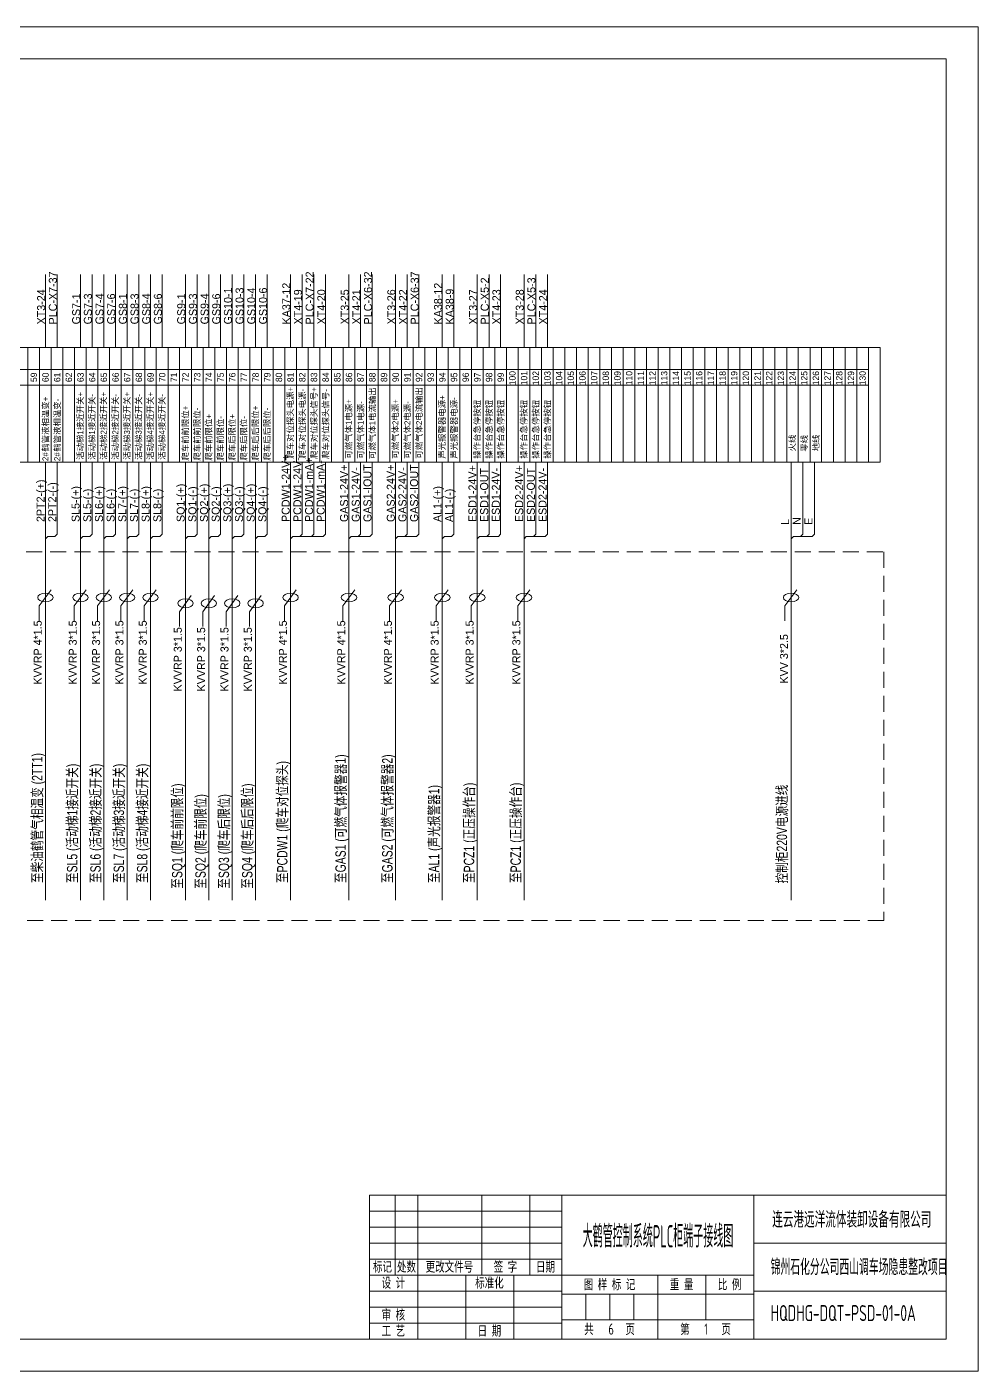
# Model space of a CAD drawing. Header units: millimetres. Extents: x 32626 to 72822, y 60047 to 123188.
# Drawn here: x 35002 to 37378, y 68575 to 71935 of the extents above; entities that cross this region are included whole.
import ezdxf
from ezdxf.enums import TextEntityAlignment as Align

# ---------------------------------------------------------------- set-up
doc = ezdxf.new("R2010")
doc.units = ezdxf.units.MM
doc.header["$LTSCALE"] = 10
doc.linetypes.add('AUDIT_D_061228083857-4', pattern=[6, 4, -2])
doc.layers.get('0').update_dxf_attribs({"lineweight": 18})
for name, color, linetype, lineweight in [('1轮廓实线层', 7, 'Continuous', 18), ('2细线层', 4, 'Continuous', 18), ('6文字层', 3, 'Continuous', 18), ('图框层', 7, 'Continuous', 18)]:
    doc.layers.add(name, color=color, linetype=linetype, lineweight=lineweight)
doc.styles.get("Standard").update_dxf_attribs({"font": 'isocp.shx', "width": 0.707, "bigfont": 'hztxt.shx'})
doc.styles.add('样式 1', font='SIMYOU.TTF', dxfattribs={"width": 0.9})

msp = doc.modelspace()

# ---------------------------------------------------------------- linework, layer by layer
for p, q in [((36910.8, 70714.1), (36910.8, 70213.3)), ((36940, 70666.5), (36934.2, 70660.8)), ((36969.1, 70666.5), (36963.3, 70660.8)), ((36910.8, 70655), (36916.6, 70660.8))]:
    msp.add_line(p, q)
at = {"layer": '1轮廓实线层'}
for p, q in [((35048.1, 71133.7), (35048.1, 71316.2)), ((35077.3, 71133.7), (35077.3, 71316.2)), ((35135.6, 71133.7), (35135.6, 71316.2)), ((35164.7, 71133.7), (35164.7, 71316.2)), ((35193.9, 71133.7), (35193.9, 71316.2)), ((35223.1, 71133.7), (35223.1, 71316.2)), ((35252.2, 71133.7), (35252.2, 71316.2)), ((35281.4, 71133.7), (35281.4, 71316.2)), ((35310.5, 71133.7), (35310.5, 71316.2)), ((35339.7, 71133.7), (35339.7, 71316.2)), ((35398, 71133.7), (35398, 71316.2)), ((35427.2, 71133.7), (35427.2, 71316.2)), ((35456.3, 71133.7), (35456.3, 71316.2)), ((35485.5, 71133.7), (35485.5, 71316.2)), ((35514.7, 71133.7), (35514.7, 71316.2)), ((35543.8, 71133.7), (35543.8, 71316.2)), ((35573, 71133.7), (35573, 71316.2)), ((35602.1, 71133.7), (35602.1, 71316.2)), ((35660.5, 71133.7), (35660.5, 71316.2)), ((35689.6, 71133.7), (35689.6, 71316.2)), ((35718.8, 71133.7), (35718.8, 71316.2)), ((35747.9, 71133.7), (35747.9, 71316.2)), ((35806.3, 71133.7), (35806.3, 71316.2)), ((35835.4, 71133.7), (35835.4, 71316.2)), ((35864.6, 71133.7), (35864.6, 71316.2)), ((35922.9, 71133.7), (35922.9, 71316.2)), ((35952.1, 71133.7), (35952.1, 71316.2)), ((35981.2, 71133.7), (35981.2, 71316.2)), ((36039.5, 71133.7), (36039.5, 71316.2)), ((36068.7, 71133.7), (36068.7, 71316.2)), ((36127, 71133.7), (36127, 71316.2)), ((36156.2, 71133.7), (36156.2, 71316.2)), ((36185.3, 71133.7), (36185.3, 71316.2)), ((36243.7, 71133.7), (36243.7, 71316.2)), ((36272.8, 71133.7), (36272.8, 71316.2)), ((36302, 71133.7), (36302, 71316.2)), ((33313.1, 71133.7), (37133, 71133.7)), ((35004.4, 71133.7), (35004.4, 70847)), ((35033.5, 71133.7), (35033.5, 70847)), ((35062.7, 71133.7), (35062.7, 70847)), ((35091.8, 71133.7), (35091.8, 70847)), ((35121, 71133.7), (35121, 70847)), ((35150.2, 71133.7), (35150.2, 70847)), ((35179.3, 71133.7), (35179.3, 70847)), ((35208.5, 71133.7), (35208.5, 70847)), ((35237.6, 71133.7), (35237.6, 70847)), ((35266.8, 71133.7), (35266.8, 70847)), ((35296, 71133.7), (35296, 70847)), ((35325.1, 71133.7), (35325.1, 70847)), ((35354.3, 71133.7), (35354.3, 70847)), ((35383.4, 71133.7), (35383.4, 70847)), ((35412.6, 71133.7), (35412.6, 70847)), ((35441.8, 71133.7), (35441.8, 70847)), ((35470.9, 71133.7), (35470.9, 70847)), ((35500.1, 71133.7), (35500.1, 70847)), ((35529.2, 71133.7), (35529.2, 70847)), ((35558.4, 71133.7), (35558.4, 70847)), ((35587.6, 71133.7), (35587.6, 70847)), ((35616.7, 71133.7), (35616.7, 70847)), ((35645.9, 71133.7), (35645.9, 70847)), ((35675, 71133.7), (35675, 70847)), ((35704.2, 71133.7), (35704.2, 70847)), ((35733.4, 71133.7), (35733.4, 70847)), ((35762.5, 71133.7), (35762.5, 70847)), ((35791.7, 71133.7), (35791.7, 70847)), ((35820.8, 71133.7), (35820.8, 70847)), ((35850, 71133.7), (35850, 70847)), ((35879.2, 71133.7), (35879.2, 70847)), ((35908.3, 71133.7), (35908.3, 70847)), ((35937.5, 71133.7), (35937.5, 70847)), ((35966.6, 71133.7), (35966.6, 70847)), ((35995.8, 71133.7), (35995.8, 70847)), ((36025, 71133.7), (36025, 70847)), ((36054.1, 71133.7), (36054.1, 70847)), ((36083.3, 71133.7), (36083.3, 70847)), ((36112.4, 71133.7), (36112.4, 70847)), ((36141.6, 71133.7), (36141.6, 70847)), ((36170.8, 71133.7), (36170.8, 70847)), ((36199.9, 71133.7), (36199.9, 70847)), ((36229.1, 71133.7), (36229.1, 70847)), ((36258.2, 71133.7), (36258.2, 70847)), ((36287.4, 71133.7), (36287.4, 70847)), ((36316.6, 71133.7), (36316.6, 70847)), ((36345.7, 71133.7), (36345.7, 70847)), ((36374.9, 71133.7), (36374.9, 70847)), ((36404, 71133.7), (36404, 70847)), ((36433.2, 71133.7), (36433.2, 70847)), ((36462.4, 71133.7), (36462.4, 70847)), ((36491.5, 71133.7), (36491.5, 70847)), ((36520.7, 71133.7), (36520.7, 70847)), ((36549.8, 71133.7), (36549.8, 70847)), ((36579, 71133.7), (36579, 70847)), ((36608.2, 71133.7), (36608.2, 70847)), ((36637.3, 71133.7), (36637.3, 70847)), ((36666.5, 71133.7), (36666.5, 70847)), ((36695.6, 71133.7), (36695.6, 70847)), ((36724.8, 71133.7), (36724.8, 70847)), ((36754, 71133.7), (36754, 70847)), ((36783.1, 71133.7), (36783.1, 70847)), ((36812.3, 71133.7), (36812.3, 70847)), ((36841.4, 71133.7), (36841.4, 70847)), ((36870.6, 71133.7), (36870.6, 70847)), ((36899.8, 71133.7), (36899.8, 70847)), ((36928.9, 71133.7), (36928.9, 70847)), ((36958.1, 71133.7), (36958.1, 70847)), ((36987.2, 71133.7), (36987.2, 70847)), ((37016.4, 71133.7), (37016.4, 70847)), ((37045.6, 71133.7), (37045.6, 70847)), ((37074.7, 71133.7), (37074.7, 70847)), ((37103.9, 71133.7), (37103.9, 70847)), ((37133, 71133.7), (37133, 70847)), ((33313.1, 71078.1), (37103.9, 71078.1)), ((33313.1, 71038.9), (37103.9, 71038.9)), ((37133, 70847), (33313.1, 70847)), ((35048.1, 70847), (35048.1, 70660.8)), ((35077.3, 70847), (35077.3, 70666.5)), ((35135.6, 70847), (35135.6, 70660.8)), ((35164.7, 70847), (35164.7, 70666.5)), ((35193.9, 70847), (35193.9, 70660.8)), ((35223.1, 70847), (35223.1, 70666.5)), ((35252.2, 70847), (35252.2, 70660.8)), ((35281.4, 70847), (35281.4, 70666.5)), ((35310.5, 70847), (35310.5, 70660.8)), ((35339.7, 70847), (35339.7, 70666.5)), ((35398, 70847), (35398, 70660.8)), ((35427.2, 70847), (35427.2, 70666.5)), ((35456.3, 70847), (35456.3, 70660.8)), ((35485.5, 70847), (35485.5, 70666.5)), ((35514.7, 70847), (35514.7, 70660.8)), ((35543.8, 70847), (35543.8, 70666.5)), ((35573, 70847), (35573, 70660.8)), ((35602.1, 70847), (35602.1, 70666.5)), ((35660.5, 70847), (35660.5, 70660.8)), ((35689.6, 70847), (35689.6, 70666.5)), ((35718.8, 70847), (35718.8, 70666.5)), ((35747.9, 70847), (35747.9, 70666.5)), ((35806.3, 70847), (35806.3, 70660.8)), ((35835.4, 70847), (35835.4, 70666.5)), ((35864.6, 70847), (35864.6, 70666.5)), ((35922.9, 70847), (35922.9, 70660.8)), ((35952.1, 70847), (35952.1, 70666.5)), ((35981.2, 70847), (35981.2, 70666.5)), ((36039.5, 70847), (36039.5, 70660.8)), ((36068.7, 70847), (36068.7, 70666.5)), ((36127, 70847), (36127, 70660.8)), ((36156.2, 70847), (36156.2, 70666.5)), ((36185.3, 70847), (36185.3, 70666.5)), ((36243.7, 70847), (36243.7, 70660.8)), ((36272.8, 70847), (36272.8, 70666.5)), ((36302, 70847), (36302, 70666.5)), ((36910.8, 70847), (36910.8, 70660.8)), ((36940, 70847), (36940, 70666.5)), ((36969.1, 70847), (36969.1, 70666.5)), ((35077.3, 70666.5), (35071.5, 70660.8)), ((35164.7, 70666.5), (35159, 70660.8)), ((35223.1, 70666.5), (35217.3, 70660.8)), ((35281.4, 70666.5), (35275.6, 70660.8)), ((35339.7, 70666.5), (35333.9, 70660.8)), ((35427.2, 70666.5), (35421.4, 70660.8)), ((35485.5, 70666.5), (35479.7, 70660.8)), ((35543.8, 70666.5), (35538, 70660.8)), ((35602.1, 70666.5), (35596.4, 70660.8)), ((35689.6, 70666.5), (35683.8, 70660.8)), ((35718.8, 70666.5), (35713, 70660.8)), ((35747.9, 70666.5), (35742.2, 70660.8)), ((35835.4, 70666.5), (35829.6, 70660.8)), ((35864.6, 70666.5), (35858.8, 70660.8)), ((35952.1, 70666.5), (35946.3, 70660.8)), ((35981.2, 70666.5), (35975.4, 70660.8)), ((36068.7, 70666.5), (36062.9, 70660.8)), ((36156.2, 70666.5), (36150.4, 70660.8)), ((36185.3, 70666.5), (36179.6, 70660.8)), ((36272.8, 70666.5), (36267, 70660.8)), ((36302, 70666.5), (36296.2, 70660.8)), ((35048.1, 70660.8), (35048.1, 70159.9)), ((35048.1, 70655), (35053.9, 70660.8)), ((35071.5, 70660.8), (35053.9, 70660.8)), ((35135.6, 70655), (35141.4, 70660.8)), ((35135.6, 70660.8), (35135.6, 70159.9)), ((35159, 70660.8), (35141.4, 70660.8)), ((35193.9, 70660.8), (35193.9, 70159.9)), ((35193.9, 70655), (35199.7, 70660.8)), ((35217.3, 70660.8), (35199.7, 70660.8)), ((35252.2, 70660.8), (35252.2, 70159.9)), ((35252.2, 70655), (35258, 70660.8)), ((35275.6, 70660.8), (35258, 70660.8)), ((35310.5, 70660.8), (35310.5, 70159.9)), ((35310.5, 70655), (35316.3, 70660.8)), ((35333.9, 70660.8), (35316.3, 70660.8)), ((35398, 70655), (35403.8, 70660.8)), ((35398, 70660.8), (35398, 70159.9)), ((35421.4, 70660.8), (35403.8, 70660.8)), ((35456.3, 70660.8), (35456.3, 70159.9)), ((35456.3, 70655), (35462.1, 70660.8)), ((35479.7, 70660.8), (35462.1, 70660.8)), ((35514.7, 70660.8), (35514.7, 70159.9)), ((35514.7, 70655), (35520.4, 70660.8)), ((35538, 70660.8), (35520.4, 70660.8)), ((35573, 70660.8), (35573, 70159.9)), ((35573, 70655), (35578.8, 70660.8)), ((35596.4, 70660.8), (35578.8, 70660.8)), ((35660.5, 70660.8), (35660.5, 70159.9)), ((35660.5, 70655), (35666.2, 70660.8)), ((35742.2, 70660.8), (35666.2, 70660.8)), ((35806.3, 70660.8), (35806.3, 70159.9)), ((35806.3, 70655), (35812, 70660.8)), ((35858.8, 70660.8), (35812, 70660.8)), ((35922.9, 70660.8), (35922.9, 70159.9)), ((35922.9, 70655), (35928.7, 70660.8)), ((35975.4, 70660.8), (35928.7, 70660.8)), ((36039.5, 70660.8), (36039.5, 70159.9)), ((36039.5, 70655), (36045.3, 70660.8)), ((36062.9, 70660.8), (36045.3, 70660.8)), ((36127, 70660.8), (36127, 70159.9)), ((36127, 70655), (36132.8, 70660.8)), ((36179.6, 70660.8), (36132.8, 70660.8)), ((36243.7, 70660.8), (36243.7, 70159.9)), ((36243.7, 70655), (36249.4, 70660.8)), ((36296.2, 70660.8), (36249.4, 70660.8)), ((36916.6, 70660.8), (36963.3, 70660.8)), ((35062.4, 70528), (35032.7, 70487.7)), ((35149.9, 70528), (35120.1, 70487.7)), ((35208.2, 70528), (35178.5, 70487.7)), ((35266.6, 70528), (35236.8, 70487.7)), ((35324.9, 70528), (35295.1, 70487.7)), ((35674.8, 70528), (35645, 70487.7)), ((35820.6, 70528), (35790.8, 70487.7)), ((35937.2, 70528), (35907.5, 70487.7)), ((36053.9, 70528), (36024.1, 70487.7)), ((36141.4, 70528), (36111.6, 70487.7)), ((36258, 70528), (36228.2, 70487.7)), ((36925.1, 70528), (36895.4, 70487.7)), ((35412.4, 70513.3), (35382.6, 70473)), ((35470.7, 70513.3), (35440.9, 70473)), ((35529, 70513.3), (35499.2, 70473)), ((35587.3, 70513.3), (35557.5, 70473)), ((35032.7, 70487.7), (35032.7, 70450.4)), ((35120.1, 70487.7), (35120.1, 70450.4)), ((35178.5, 70487.7), (35178.5, 70450.4)), ((35236.8, 70487.7), (35236.8, 70450.4)), ((35295.1, 70487.7), (35295.1, 70450.4)), ((35382.6, 70473), (35382.6, 70435.7)), ((35440.9, 70473), (35440.9, 70435.7)), ((35499.2, 70473), (35499.2, 70435.7)), ((35557.5, 70473), (35557.5, 70435.7)), ((35645, 70487.7), (35645, 70450.4)), ((35790.8, 70487.7), (35790.8, 70450.4)), ((35907.5, 70487.7), (35907.5, 70450.4)), ((36024.1, 70487.7), (36024.1, 70450.4)), ((36111.6, 70487.7), (36111.6, 70450.4)), ((36228.2, 70487.7), (36228.2, 70450.4)), ((36895.4, 70487.7), (36895.4, 70450.4)), ((36910.8, 70213.3), (36910.8, 69751.9)), ((35048.1, 70159.9), (35048.1, 69751.9)), ((35135.6, 70159.9), (35135.6, 69751.9)), ((35193.9, 70159.9), (35193.9, 69751.9)), ((35252.2, 70159.9), (35252.2, 69751.9)), ((35310.5, 70159.9), (35310.5, 69751.9)), ((35398, 70159.9), (35398, 69751.9)), ((35456.3, 70159.9), (35456.3, 69751.9)), ((35514.7, 70159.9), (35514.7, 69751.9)), ((35573, 70159.9), (35573, 69751.9)), ((35660.5, 70159.9), (35660.5, 69751.9)), ((35806.3, 70159.9), (35806.3, 69751.9)), ((35922.9, 70159.9), (35922.9, 69751.9)), ((36039.5, 70159.9), (36039.5, 69751.9)), ((36127, 70159.9), (36127, 69751.9)), ((36243.7, 70159.9), (36243.7, 69751.9)), ((37298, 69014.8), (35858, 69014.8)), ((35858, 68654.8), (35858, 69014.8)), ((35858, 68654.8), (37298, 68654.8))]:
    msp.add_line(p, q, dxfattribs=at)
at = {"layer": '1轮廓实线层', "linetype": 'AUDIT_D_061228083857-4'}
msp.add_lwpolyline([(33020.3, 70622.7), (37142.6, 70622.7), (37142.6, 69701.5), (33020.3, 69701.5)], close=True, dxfattribs=at)
at = {"layer": '1轮廓实线层'}
for centre in [(35048.1, 70508.6), (35135.6, 70508.6), (35193.9, 70508.6), (35252.2, 70508.6), (35310.5, 70508.6), (35398, 70493.9), (35456.3, 70493.9), (35514.7, 70493.9), (35573, 70493.9), (35660.5, 70508.6), (35806.3, 70508.6), (35922.9, 70508.6), (36039.5, 70508.6), (36127, 70508.6), (36243.7, 70508.6), (36910.8, 70508.6)]:
    msp.add_ellipse(centre, major_axis=(19.3, 0), ratio=0.567806, dxfattribs=at)
at = {"layer": '2细线层'}
for p, q in [((37378, 71934.8), (32626, 71934.8)), ((37378, 71934.8), (37378, 68574.8)), ((35922, 68814.8), (35922, 69014.8)), ((35978, 68814.8), (35978, 69014.8)), ((36138, 68814.8), (36138, 69014.8)), ((36258, 68814.8), (36258, 69014.8)), ((36338, 68654.8), (36338, 69014.8)), ((36818, 68654.8), (36818, 69014.8)), ((35858, 68974.8), (36338, 68974.8)), ((35858, 68934.8), (36338, 68934.8)), ((35858, 68894.8), (36338, 68894.8)), ((36818, 68894.8), (37298, 68894.8)), ((35858, 68854.8), (36338, 68854.8)), ((35858, 68814.8), (36818, 68814.8)), ((35978, 68654.8), (35978, 68814.8)), ((36098, 68654.8), (36098, 68814.8)), ((36218, 68654.8), (36218, 68814.8)), ((36578, 68654.8), (36578, 68814.8)), ((36698, 68702.8), (36698, 68814.8)), ((35858, 68774.8), (36338, 68774.8)), ((36338, 68766.8), (36818, 68766.8)), ((36398, 68702.8), (36398, 68766.8)), ((36458, 68702.8), (36458, 68766.8)), ((36518, 68702.8), (36518, 68766.8)), ((36818, 68774.8), (37298, 68774.8)), ((35858, 68734.8), (36338, 68734.8)), ((35858, 68694.8), (36338, 68694.8)), ((36338, 68702.8), (36818, 68702.8)), ((37378, 68574.8), (32626, 68574.8))]:
    msp.add_line(p, q, dxfattribs=at)
at = {"layer": '图框层'}
for p, q in [((37298, 71854.8), (32826, 71854.8)), ((37298, 71854.8), (37298, 68654.8)), ((37298, 68654.8), (37298, 69014.8)), ((32826, 68654.8), (37298, 68654.8))]:
    msp.add_line(p, q, dxfattribs=at)

# ---------------------------------------------------------------- texts
at = {"layer": '1轮廓实线层', "style": '样式 1'}
for s, height, p in [('PLC-X7-37', 20, (35076.6, 71191.1)), ('PLC-X7-22', 20, (35718.1, 71191.1)), ('PLC-X6-32', 20, (35863.9, 71191.1)), ('PLC-X6-37', 20, (35980.5, 71191.1)), ('PLC-X5-2', 20, (36155.5, 71191.1)), ('PLC-X5-3', 20, (36272.1, 71191.1)), ('XT3-24', 20, (35047.4, 71191.1)), ('GS7-1', 20, (35134.9, 71191.1)), ('GS7-3', 20, (35164.1, 71191.1)), ('GS7-4', 20, (35193.2, 71191.1)), ('GS7-6', 20, (35222.4, 71191.1)), ('GS8-1', 20, (35251.5, 71191.1)), ('GS8-3', 20, (35280.7, 71191.1)), ('GS8-4', 20, (35309.9, 71191.1)), ('GS8-6', 20, (35339, 71191.1)), ('GS9-1', 20, (35397.3, 71191.1)), ('GS9-3', 20, (35426.5, 71191.1)), ('GS9-4', 20, (35455.7, 71191.1)), ('GS9-6', 20, (35484.8, 71191.1)), ('GS10-1', 20, (35514, 71191.1)), ('GS10-3', 20, (35543.1, 71191.1)), ('GS10-4', 20, (35572.3, 71191.1)), ('GS10-6', 20, (35601.5, 71191.1)), ('KA37-12', 20, (35659.8, 71191.1)), ('XT4-19', 20, (35688.9, 71191.1)), ('XT4-20', 20, (35747.3, 71191.1)), ('XT3-25', 20, (35805.6, 71191.1)), ('XT4-21', 20, (35834.7, 71191.1)), ('XT3-26', 20, (35922.2, 71191.1)), ('XT4-22', 20, (35951.4, 71191.1)), ('KA38-12', 20, (36038.9, 71191.1)), ('KA38-9', 20, (36068, 71191.1)), ('XT3-27', 20, (36126.3, 71191.1)), ('XT4-23', 20, (36184.7, 71191.1)), ('XT3-28', 20, (36243, 71191.1)), ('XT4-24', 20, (36301.3, 71191.1)), ('59', 16, (35027.1, 71046.9)), ('60', 16, (35056.2, 71046.9)), ('61', 16, (35085.4, 71046.9)), ('62', 16, (35114.5, 71046.9)), ('63', 16, (35143.7, 71046.9)), ('64', 16, (35172.9, 71046.9)), ('65', 16, (35202, 71046.9)), ('66', 16, (35231.2, 71046.9)), ('67', 16, (35260.3, 71046.9)), ('68', 16, (35289.5, 71046.9)), ('69', 16, (35318.7, 71046.9)), ('70', 16, (35347.8, 71046.9)), ('71', 16, (35377, 71046.9)), ('72', 16, (35406.1, 71046.9)), ('73', 16, (35435.3, 71046.9)), ('74', 16, (35464.5, 71046.9)), ('75', 16, (35493.6, 71046.9)), ('76', 16, (35522.8, 71046.9)), ('77', 16, (35551.9, 71046.9)), ('78', 16, (35581.1, 71046.9)), ('79', 16, (35610.3, 71046.9)), ('80', 16, (35639.4, 71046.9)), ('81', 16, (35668.6, 71046.9)), ('82', 16, (35697.7, 71046.9)), ('83', 16, (35726.9, 71046.9)), ('84', 16, (35756.1, 71046.9)), ('85', 16, (35785.2, 71046.9)), ('86', 16, (35814.4, 71046.9)), ('87', 16, (35843.5, 71046.9)), ('88', 16, (35872.7, 71046.9)), ('89', 16, (35901.9, 71046.9)), ('90', 16, (35931, 71046.9)), ('91', 16, (35960.2, 71046.9)), ('92', 16, (35989.3, 71046.9)), ('93', 16, (36018.5, 71046.9)), ('94', 16, (36047.7, 71046.9)), ('95', 16, (36076.8, 71046.9)), ('96', 16, (36106, 71046.9)), ('97', 16, (36135.1, 71046.9)), ('98', 16, (36164.3, 71046.9)), ('99', 16, (36193.5, 71046.9)), ('100', 16, (36222.6, 71038.9)), ('101', 16, (36251.8, 71038.9)), ('102', 16, (36280.9, 71038.9)), ('103', 16, (36310.1, 71038.9)), ('104', 16, (36339.3, 71038.9)), ('105', 16, (36368.4, 71038.9)), ('106', 16, (36397.6, 71038.9)), ('107', 16, (36426.7, 71038.9)), ('108', 16, (36455.9, 71038.9)), ('109', 16, (36485.1, 71038.9)), ('110', 16, (36514.2, 71038.9)), ('111', 16, (36543.4, 71038.9)), ('112', 16, (36572.5, 71038.9)), ('113', 16, (36601.7, 71038.9)), ('114', 16, (36630.9, 71038.9)), ('115', 16, (36660, 71038.9)), ('116', 16, (36689.2, 71038.9)), ('117', 16, (36718.3, 71038.9)), ('118', 16, (36747.5, 71038.9)), ('119', 16, (36776.7, 71038.9)), ('120', 16, (36805.8, 71038.9)), ('121', 16, (36835, 71038.9)), ('122', 16, (36864.1, 71038.9)), ('123', 16, (36893.3, 71038.9)), ('124', 16, (36922.5, 71038.9)), ('125', 16, (36951.6, 71038.9)), ('126', 16, (36980.8, 71038.9)), ('127', 16, (37009.9, 71038.9)), ('128', 16, (37039.1, 71038.9)), ('129', 16, (37068.3, 71038.9)), ('130', 16, (37097.4, 71038.9)), ('鹤管液相温变+', 15, (35055.9, 70872.8)), ('鹤管液相温变-', 15, (35085, 70872.8)), ('活动梯1接近开关+', 15, (35142.6, 70852.6)), ('活动梯1接近开关-', 15, (35171.8, 70852.6)), ('活动梯2接近开关+', 15, (35200.9, 70852.6)), ('活动梯2接近开关-', 15, (35230.1, 70852.6)), ('活动梯3接近开关+', 15, (35259.3, 70852.6)), ('活动梯3接近开关-', 15, (35288.4, 70852.6)), ('活动梯4接近开关+', 15, (35317.6, 70852.6)), ('活动梯4接近开关-', 15, (35346.7, 70852.6)), ('爬车对位探头电源+', 15, (35667.5, 70855.4)), ('爬车对位探头电源-', 15, (35697.4, 70855.4)), ('爬车对位探头信号+', 15, (35726.6, 70854.6)), ('爬车对位探头信号-', 15, (35755.7, 70854.6)), ('可燃气体1电源+', 15, (35813.3, 70855.4)), ('可燃气体1电流输出', 15, (35872.4, 70854.6)), ('可燃气体2电源+', 15, (35929.9, 70855.4)), ('可燃气体2电流输出', 15, (35989, 70855.4)), ('声光报警器电源+', 15, (36046.6, 70855.4)), ('声光报警器电源-', 15, (36076.5, 70855.4)), ('操作台急停按钮', 15, (36134.1, 70855.4)), ('操作台急停按钮', 15, (36164, 70855.4)), ('操作台急停按钮', 15, (36193.1, 70855.4)), ('操作台急停按钮', 15, (36250.7, 70855.4)), ('操作台急停按钮', 15, (36280.6, 70855.4)), ('操作台急停按钮', 15, (36309.8, 70855.4)), ('爬车前前限位+', 15, (35405.3, 70850.4)), ('爬车前前限位-', 15, (35434.5, 70850.4)), ('爬车前限位+', 15, (35463.6, 70850.4)), ('爬车后限位+', 15, (35522, 70850.4)), ('爬车后后限位+', 15, (35580.3, 70850.4)), ('爬车后后限位-', 15, (35609.4, 70850.4)), ('可燃气体1电源-', 15, (35843.2, 70855.4)), ('可燃气体2电源-', 15, (35959.8, 70855.4)), ('爬车前限位-', 15, (35492.8, 70850.4)), ('爬车后限位-', 15, (35551.1, 70850.4)), ('火线', 15, (36921.4, 70873.6)), ('零线', 15, (36951.3, 70872.8)), ('地线', 15, (36980.4, 70873.6)), ('2#', 15, (35055.7, 70849.3)), ('2#', 15, (35084.9, 70849.3)), ('PCDW1-24V+', 20, (35658.3, 70697.1)), ('PCDW1-24V-', 20, (35687.5, 70697.1)), ('PCDW1-mA+', 20, (35716.7, 70697.1)), ('PCDW1-mA-', 20, (35745.8, 70697.1)), ('GAS1-24V+', 20, (35804.1, 70697.1)), ('GAS1-24V-', 20, (35833.3, 70697.1)), ('GAS1-IOUT', 20, (35862.5, 70697.1)), ('GAS2-24V+', 20, (35920.8, 70697.1)), ('GAS2-24V-', 20, (35949.9, 70697.1)), ('GAS2-IOUT', 20, (35979.1, 70697.1)), ('ESD1-24V+', 20, (36124.9, 70697.1)), ('ESD1-OUT', 20, (36154.1, 70697.1)), ('ESD1-24V-', 20, (36183.2, 70697.1)), ('ESD2-24V+', 20, (36241.5, 70697.1)), ('ESD2-OUT', 20, (36270.7, 70697.1)), ('ESD2-24V-', 20, (36299.9, 70697.1)), ('2PT2-(+)', 20, (35046, 70697.1)), ('2PT2-(-)', 20, (35075.1, 70697.1)), ('SL5-(+)', 20, (35133.5, 70697.1)), ('SL5-(-)', 20, (35162.6, 70697.1)), ('SL6-(+)', 20, (35191.8, 70697.1)), ('SL6-(-)', 20, (35220.9, 70697.1)), ('SL7-(+)', 20, (35250.1, 70697.1)), ('SL7-(-)', 20, (35279.3, 70697.1)), ('SL8-(+)', 20, (35308.4, 70697.1)), ('SL8-(-)', 20, (35337.6, 70697.1)), ('SQ1-(+)', 20, (35395.9, 70697.1)), ('SQ1-(-)', 20, (35425.1, 70697.1)), ('SQ2-(+)', 20, (35454.2, 70697.1)), ('SQ2-(-)', 20, (35483.4, 70697.1)), ('SQ3-(+)', 20, (35512.5, 70697.1)), ('SQ3-(-)', 20, (35541.7, 70697.1)), ('SQ4-(+)', 20, (35570.9, 70697.1)), ('SQ4-(-)', 20, (35600, 70697.1)), ('AL1-(+)', 20, (36037.4, 70697.1)), ('AL1-(-)', 20, (36066.6, 70697.1)), ('L', 20, (36905.9, 70690)), ('N', 20, (36935.1, 70690)), ('E', 20, (36964.3, 70690))]:
    msp.add_text(s, height=height, rotation=90, dxfattribs=at).set_placement(p)
at = {"layer": '1轮廓实线层', "style": '样式 1', "width": 0.75}
msp.add_text('控制柜220V电源进线', height=26, rotation=90, dxfattribs=at).set_placement((36900.8, 69793.7))
at = {"layer": '1轮廓实线层', "attachment_point": 7, "rotation": 90, "style": '样式 1'}
for s, insert, char_height, width in [('{\\W1;KVVRP 4*1.5}', (35039.1, 70290.7), 20, 230.833), ('{\\W1;KVVRP 3*1.5}', (35126.6, 70290.7), 20, 230.833), ('{\\W1;KVVRP 3*1.5}', (35184.9, 70290.7), 20, 230.833), ('{\\W1;KVVRP 3*1.5}', (35243.2, 70290.7), 20, 230.833), ('{\\W1;KVVRP 3*1.5}', (35301.6, 70290.7), 20, 230.833), ('{\\W1;KVVRP 3*1.5}', (35389, 70273.7), 20, 230.833), ('{\\W1;KVVRP 3*1.5}', (35447.4, 70273.7), 20, 230.833), ('{\\W1;KVVRP 3*1.5}', (35505.7, 70273.7), 20, 230.833), ('{\\W1;KVVRP 3*1.5}', (35564, 70273.7), 20, 230.833), ('{\\W1;KVVRP 4*1.5}', (35651.5, 70290.7), 20, 230.833), ('{\\W1;KVVRP 4*1.5}', (35797.3, 70290.7), 20, 230.833), ('{\\W1;KVVRP 4*1.5}', (35913.9, 70290.7), 20, 230.833), ('{\\W1;KVVRP 3*1.5}', (36030.6, 70290.7), 20, 230.833), ('{\\W1;KVVRP 3*1.5}', (36118, 70290.7), 20, 230.833), ('{\\W1;KVVRP 3*1.5}', (36234.7, 70290.7), 20, 230.833), ('{\\W1;KVV 3*2.5}', (36903.4, 70293.4), 20, 188.167), ('{\\W0.75;至柴油鹤管气相温变 (2TT1)}', (35048.2, 69794.8), 26, 613.113), ('{\\W0.75;至SL5 (活动梯1接近开关)}', (35135.7, 69794.8), 26, 613.113), ('{\\W0.75;至SL6 (活动梯2接近开关)}', (35194, 69794.8), 26, 613.113), ('{\\W0.75;至SL7 (活动梯3接近开关)}', (35252.3, 69794.8), 26, 613.113), ('{\\W0.75;至SL8 (活动梯4接近开关)}', (35310.6, 69794.8), 26, 613.113), ('{\\W0.75;至PCDW1 (爬车对位探头)}', (35660.5, 69794.8), 26, 613.113), ('{\\W0.75;至GAS1 (可燃气体报警器1)}', (35806.3, 69794.8), 26, 613.113), ('{\\W0.75;至GAS2 (可燃气体报警器2)}', (35923, 69794.8), 26, 613.113), ('{\\W0.75;至SQ1 (爬车前前限位)}', (35398.1, 69780.6), 26, 613.113), ('{\\W0.75;至SQ4 (爬车后后限位)}', (35573.1, 69780.6), 26, 613.113), ('{\\W0.75;至AL1 (声光报警器1)}', (36039.6, 69794.8), 26, 613.113), ('{\\W0.75;至PCZ1 (正压操作台)}', (36127.1, 69794.8), 26, 613.113), ('{\\W0.75;至PCZ1 (正压操作台)}', (36243.7, 69794.8), 26, 613.113), ('{\\W0.75;至SQ2 (爬车前限位)}', (35456.4, 69780.6), 26, 613.113), ('{\\W0.75;至SQ3 (爬车后限位)}', (35514.7, 69780.6), 26, 613.113)]:
    msp.add_mtext(s, dxfattribs=dict(at, insert=insert, char_height=char_height, width=width))
at = {"layer": '6文字层', "width": 0.707}
for s, p in [('标记', (35890, 68834.8)), ('处数', (35950, 68834.8))]:
    msp.add_text(s, height=28, dxfattribs=at).set_placement(p, align=Align.MIDDLE_CENTER)
at = {"layer": '6文字层', "char_height": 28, "attachment_point": 5}
for s, insert, width in [(' 更改文件号 ', (36051.6, 68834.8), 167.559), (' 签 字 ', (36191.6, 68834.8), 97.566), (' 日期 ', (36291.6, 68834.8), 78.477), (' 设 计 ', (35911.6, 68794.8), 97.566), (' 标准化 ', (36151.6, 68794.8), 109.161), (' 图 样 标 记 ', (36451.6, 68790.8), 196.122), (' 重 量 ', (36631.6, 68790.8), 97.566), (' 比 例 ', (36751.6, 68790.8), 97.566), (' 审 核 ', (35911.6, 68714.8), 97.566), (' 工 艺 ', (35911.6, 68674.8), 97.566), (' 日 期 ', (36151.6, 68674.8), 97.566), ('共       页', (36457.2, 68678.8), 188.309), ('第       页', (36697.2, 68678.8), 188.062)]:
    msp.add_mtext(s, dxfattribs=dict(at, insert=insert, width=width))
at = {"layer": '6文字层'}
for tag, p, height, width in [('连云港远洋流体装卸设备有限公司', (36863.7, 68933.3), 40, 0.662669), ('大鹤管控制系统PLC柜端子接线图', (36390.3, 68883.8), 56, 0.446978), ('锦州石化分公司西山调车场隐患整改项目', (36859.7, 68814.6), 40, 0.557752), ('HQDHG-DQT-PSD-01-0A', (36859.7, 68699.8), 40, 0.68193), ('6', (36454.6, 68665.9), 28, 0.74953), ('1', (36694.6, 68665.9), 28, 0.563)]:
    msp.add_attdef(tag, p, '', height=height, dxfattribs=dict(at, width=width))

doc.saveas('drawing.dxf')
